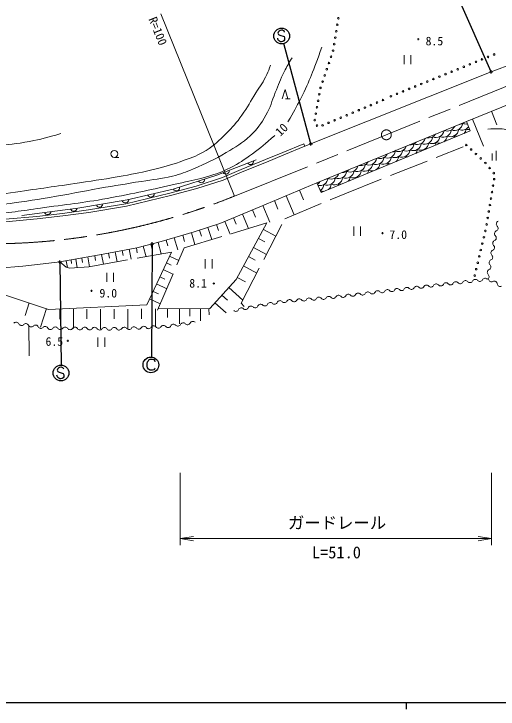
# Model space of a CAD drawing. Units: millimetres, scale not verified. Extents: x 40000 to 680000, y 20000 to 380000.
# Drawn here: x 108136 to 182010, y 204000 to 309998 of the extents above; entities that cross this region are included whole.
import ezdxf
from ezdxf.enums import TextEntityAlignment as Align

# ---------------------------------------------------------------- set-up
doc = ezdxf.new("R2010")
doc.units = ezdxf.units.MM
doc.header["$LTSCALE"] = 1000
doc.linetypes.add('CHAIN', pattern=[18.5, 12, -1.5, 3.5, -1.5])
doc.linetypes.add('DASHED', pattern=[7.5, 6, -1.5])
for name, color, linetype, lineweight in [('M-BMK', 2, 'CHAIN', 13), ('M-STR-HTXT', 7, 'Continuous', 13), ('M-STR-STRC', 7, 'Continuous', 25), ('M-TTL-BAND', 7, 'Continuous', 25), ('M-WORK', 1, 'Continuous', 13)]:
    doc.layers.add(name, color=color, linetype=linetype, lineweight=lineweight)
doc.styles.add('ＭＳ ゴシック', font='')
doc.styles.get('ＭＳ ゴシック').set_extended_font_data('MS Gothic')

# ---------------------------------------------------------------- blocks, each defined once
blk = doc.blocks.new('plus')
at = {"color": 0, "linetype": 'Continuous', "lineweight": -2}
for p, q in [((-1.25, 0), (1.25, 0)), ((0, -1.25), (0, 1.25))]:
    blk.add_line(p, q, dxfattribs=at)
blk = doc.blocks.new('open_arrow')
at = {"color": 0, "linetype": 'Continuous', "lineweight": -2}
blk.add_lwpolyline([(7.5, 1.25), (0, 0), (7.5, -1.25)], dxfattribs=at)

msp = doc.modelspace()

# ---------------------------------------------------------------- linework, layer by layer
at = {"layer": 'M-BMK'}
msp.add_line((141779, 282216), (185360, 299788), dxfattribs=at)
msp.add_circle((164961, 291563), 750, dxfattribs=at)
msp.add_arc((104328, 374938), 100000, 268.86027, 291.99387, dxfattribs=at)
at = {"layer": 'M-STR-HTXT'}
for p, q in [((141779, 282216), (130578, 309997)), ((133523, 240000), (133523, 229000)), ((180985, 240000), (180985, 229000)), ((133523, 230000), (180985, 230000))]:
    msp.add_line(p, q, dxfattribs=at)
at = {"layer": 'M-STR-STRC'}
for p, q in [((180929, 301176), (175785, 312772)), ((148756, 307492), (148599, 307380)), ((148955, 307532), (148756, 307492)), ((149094, 307512), (148955, 307532)), ((149267, 307425), (149094, 307512)), ((149399, 307336), (149267, 307425)), ((148445, 307214), (148425, 307078)), ((148425, 307078), (148528, 306859)), ((148599, 307380), (148445, 307214)), ((148528, 306859), (148709, 306771)), ((148709, 306771), (149348, 306545)), ((149348, 306545), (149444, 306338)), ((149440, 307202), (149399, 307336)), ((149444, 306338), (149409, 306065)), ((148428, 306148), (148381, 306280)), ((148529, 305935), (148428, 306148)), ((148653, 305847), (148529, 305935)), ((148828, 305756), (148653, 305847)), ((148973, 305736), (148828, 305756)), ((149174, 305771), (148973, 305736)), ((149324, 305886), (149174, 305771)), ((153453, 290201), (149301, 305470)), ((149409, 306065), (149324, 305886)), ((129242, 274936), (129110, 257677)), ((115141, 272174), (115326, 256447)), ((128481, 256708), (128544, 256970)), ((128481, 256311), (128481, 256708)), ((128544, 256970), (128608, 257051)), ((128608, 257051), (128746, 257237)), ((128746, 257237), (128932, 257364)), ((128932, 257364), (129267, 257366)), ((129267, 257366), (129461, 257304)), ((129461, 257304), (129593, 257172)), ((129593, 257172), (129664, 256970)), ((114771, 255831), (114752, 255695)), ((114752, 255695), (114855, 255476)), ((114925, 255997), (114771, 255831)), ((114855, 255476), (115036, 255388)), ((115083, 256109), (114925, 255997)), ((115282, 256149), (115083, 256109)), ((115421, 256130), (115282, 256149)), ((115594, 256043), (115421, 256130)), ((115726, 255953), (115594, 256043)), ((115767, 255819), (115726, 255953)), ((128538, 256057), (128481, 256311)), ((128673, 255855), (128538, 256057)), ((128800, 255725), (128673, 255855)), ((128940, 255658), (128800, 255725)), ((129270, 255658), (128940, 255658)), ((129464, 255720), (129270, 255658)), ((129596, 255858), (129464, 255720)), ((129656, 255979), (129596, 255858)), ((114755, 254765), (114708, 254897)), ((114856, 254552), (114755, 254765)), ((114979, 254464), (114856, 254552)), ((115155, 254374), (114979, 254464)), ((115036, 255388), (115674, 255162)), ((115650, 254503), (115500, 254388)), ((115735, 254682), (115650, 254503)), ((115674, 255162), (115771, 254955)), ((115771, 254955), (115735, 254682)), ((115299, 254353), (115155, 254374)), ((115500, 254388), (115299, 254353))]:
    msp.add_line(p, q, dxfattribs=at)
for centre in [(148994, 306630), (129036, 256479), (129036, 256479), (115320, 255247)]:
    msp.add_circle(centre, 1200, dxfattribs=at)
at = {"layer": 'M-TTL-BAND'}
for p, q in [((40000, 205000), (579000, 205000)), ((168000, 205000), (168000, 204000))]:
    msp.add_line(p, q, dxfattribs=at)
at = {"layer": 'M-WORK'}
for p, q in [((167667, 303727), (167667, 302327)), ((168717, 302327), (168717, 303727)), ((180929, 301176), (188080, 303814)), ((152542, 289837), (180929, 301176)), ((149091, 297047), (149511, 298447)), ((149511, 298447), (149931, 297047)), ((150281, 297047), (149581, 297047)), ((177174, 293590), (186350, 297335)), ((180985, 295146), (181826, 293085)), ((178100, 293968), (179782, 289847)), ((154380, 284240), (177174, 293590)), ((177174, 293590), (177737, 292152)), ((177737, 292152), (155025, 282778)), ((152388, 290206), (152542, 289837)), ((181099, 287639), (181099, 288689)), ((181699, 287639), (181699, 289139)), ((123460, 288129), (124160, 288129)), ((145665, 280598), (154380, 284240)), ((155025, 282778), (154380, 284240)), ((151720, 283128), (152329, 281671)), ((149681, 282276), (150898, 279362)), ((147892, 281529), (148425, 280251)), ((139567, 278050), (145665, 280598)), ((144556, 280135), (145017, 279030)), ((146102, 280781), (147170, 278225)), ((141659, 278924), (142062, 277960)), ((143009, 279488), (143932, 277279)), ((135658, 276767), (139567, 278050)), ((139034, 277875), (139338, 276949)), ((140308, 278360), (141115, 276431)), ((142038, 269488), (146742, 278124)), ((130607, 275282), (135658, 276767)), ((136476, 277036), (136772, 276134)), ((137738, 277450), (138345, 275598)), ((146210, 277147), (148111, 276111)), ((159976, 277574), (159976, 276174)), ((161026, 276174), (161026, 277574)), ((132598, 275868), (133147, 274002)), ((133904, 276252), (134178, 275319)), ((135210, 276636), (135745, 274816)), ((145462, 275775), (146442, 275241)), ((126909, 274344), (130607, 275282)), ((127884, 274591), (128292, 272981)), ((129011, 274877), (129215, 274072)), ((130138, 275163), (130588, 273391)), ((131370, 275507), (131628, 274630)), ((121749, 273359), (126909, 274344)), ((122564, 273514), (122706, 272766)), ((123611, 273714), (123901, 272196)), ((124674, 273917), (124819, 273158)), ((125737, 274120), (126031, 272577)), ((126817, 274326), (126964, 273555)), ((128416, 265629), (132159, 273672)), ((144715, 274403), (146675, 273335)), ((115141, 272174), (121749, 273359)), ((116851, 272481), (116944, 271962)), ((117577, 272611), (117813, 271296)), ((118498, 272776), (118616, 272119)), ((119418, 272941), (119687, 271443)), ((120467, 273129), (120601, 272380)), ((121516, 273317), (121785, 271818)), ((131885, 273083), (133302, 272424)), ((137337, 272587), (137337, 271187)), ((138387, 271187), (138387, 272587)), ((143945, 272989), (144955, 272439)), ((105736, 271213), (109488, 271541)), ((109488, 271541), (112584, 271869)), ((112584, 271869), (115141, 272174)), ((116125, 272351), (116311, 271314)), ((131401, 272043), (132144, 271697)), ((143174, 271575), (145195, 270474)), ((96592, 270464), (113435, 264949)), ((122297, 270529), (122297, 269129)), ((123347, 269129), (123347, 270529)), ((130917, 271003), (132403, 270311)), ((130409, 269912), (131188, 269550)), ((138027, 265055), (142038, 269488)), ((142217, 269816), (143473, 269132)), ((129902, 268822), (131460, 268097)), ((140945, 268280), (143066, 266361)), ((129370, 267679), (130186, 267299)), ((128838, 266535), (130471, 265775)), ((139881, 267105), (140721, 266345)), ((110450, 265926), (109832, 264038)), ((113093, 265061), (112171, 262242)), ((113435, 264949), (128416, 265629)), ((125508, 265001), (125521, 261985)), ((127620, 265010), (127626, 263502)), ((129731, 265019), (129742, 262397)), ((130150, 265021), (138027, 265055)), ((131566, 265027), (131572, 263716)), ((133402, 265035), (133411, 262756)), ((134997, 265042), (135002, 263902)), ((136592, 265049), (136600, 263182)), ((137899, 265054), (137903, 264121)), ((138818, 265929), (140497, 264409)), ((143286, 265394), (142817, 265879)), ((115152, 264957), (115158, 263474)), ((117228, 264965), (117240, 262036)), ((119278, 264974), (119285, 263510)), ((121329, 264983), (121341, 261998)), ((123418, 264992), (123425, 263499)), ((110391, 262488), (110443, 257862)), ((120951, 260634), (120951, 259234)), ((122001, 259234), (122001, 260634))]:
    msp.add_line(p, q, dxfattribs=at)
at = {"layer": 'M-WORK', "linetype": 'DASHED'}
for p, q in [((158613, 282580), (176661, 289722)), ((149490, 278775), (158613, 282580)), ((134112, 274324), (146742, 278124)), ((142817, 265879), (149490, 278775)), ((119564, 271421), (132159, 273672)), ((130070, 264833), (134112, 274324)), ((115141, 272174), (116120, 271370)), ((116120, 271370), (116652, 271213)), ((116652, 271213), (119564, 271421))]:
    msp.add_line(p, q, dxfattribs=at)
at = {"layer": 'M-WORK'}
for points in [[(152388, 290206), (149184, 288869), (146508, 287775), (142803, 286293), (139938, 285047), (135954, 283743), (131935, 282684), (125220, 281052), (119532, 280128), (115554, 279582), (111639, 279129), (106820, 278708), (102366, 278459), (76686, 278625)], [(152542, 289837), (149337, 288499), (146658, 287404), (142957, 285924), (140080, 284673), (136067, 283360), (132033, 282296), (125299, 280660), (119592, 279732), (115604, 279185), (111680, 278731), (106848, 278309), (102376, 278059), (76952, 278223)], [(109333, 279277), (117871, 280395), (125439, 281630), (132444, 283256), (139074, 285414), (145109, 287760)]]:
    msp.add_lwpolyline(points, dxfattribs=at)
for centre, radius in [((157477, 308351), 125), ((157635, 309338), 125), ((157320, 307363), 125), ((157163, 306376), 125), ((157005, 305388), 125), ((156840, 304403), 125), ((156519, 303455), 125), ((179553, 303067), 125), ((180480, 303442), 125), ((181407, 303817), 125), ((156198, 302508), 125), ((177699, 302316), 125), ((178626, 302691), 125), ((155877, 301561), 125), ((174918, 301190), 125), ((175845, 301565), 125), ((176772, 301940), 125), ((155555, 300614), 125), ((172138, 300064), 125), ((173065, 300439), 125), ((173992, 300814), 125), ((155234, 299667), 125), ((169357, 298938), 125), ((170284, 299313), 125), ((171211, 299688), 125), ((154730, 297738), 125), ((154913, 298720), 125), ((166577, 297812), 125), ((167503, 298187), 125), ((168430, 298562), 125), ((154554, 296753), 125), ((164447, 296867), 125), ((165650, 297436), 125), ((154379, 295769), 125), ((161680, 295708), 125), ((162602, 296095), 125), ((163525, 296481), 125), ((154203, 294784), 125), ((159835, 294936), 125), ((160758, 295322), 125), ((154027, 293800), 125), ((157068, 293776), 125), ((157991, 294163), 125), ((158913, 294549), 125), ((154377, 292971), 125), ((155223, 293004), 125), ((156146, 293390), 125), ((177160, 290006), 125), ((177890, 289324), 125), ((123460, 288654), 525), ((178621, 288641), 125), ((179351, 287958), 125), ((180078, 287271), 125), ((180713, 286499), 125), ((181349, 285727), 125), ((181408, 284801), 125), ((181244, 283814), 125), ((180915, 281841), 125), ((181080, 282828), 125), ((180751, 280855), 125), ((180586, 279869), 125), ((180422, 278882), 125), ((180258, 277896), 125), ((180068, 276915), 125), ((179836, 275942), 125), ((179603, 274969), 125), ((179371, 273997), 125), ((179139, 273024), 125), ((178907, 272051), 125), ((178674, 271079), 125), ((178442, 270106), 125)]:
    msp.add_circle(centre, radius, dxfattribs=at)
for centre, radius, start, end in [((174257, 293394), 1250, 250.10709, 334.50187), ((175373, 293461), 1250, 246.8699, 353.1301), ((176489, 293528), 1250, 246.8699, 323.25907), ((175989, 294394), 1250, 275.06786, 309.5411), ((177105, 294461), 1250, 246.8699, 279.6781), ((171409, 292327), 1250, 256.97615, 327.63281), ((172525, 292394), 1250, 246.8699, 350.52972), ((173641, 292461), 1250, 246.8699, 353.1301), ((174757, 292528), 1250, 246.8699, 353.1301), ((175873, 292595), 1250, 318.65102, 353.1301), ((177605, 293595), 1250, 246.8699, 272.54474), ((168561, 291260), 1250, 265.28705, 319.32191), ((169677, 291327), 1250, 246.8699, 345.32006), ((170793, 291394), 1250, 246.8699, 353.1301), ((171909, 291461), 1250, 246.8699, 353.1301), ((173025, 291528), 1250, 304.65184, 353.1301), ((174141, 291595), 1250, 339.09481, 353.1301), ((175873, 292595), 1250, 246.8699, 266.20445), ((166829, 290260), 1250, 246.8699, 339.72483), ((167945, 290327), 1250, 246.8699, 353.1301), ((169061, 290394), 1250, 246.8699, 353.1301), ((170177, 290461), 1250, 246.8699, 353.1301), ((169561, 289528), 1250, 348.6728, 353.1301), ((171293, 290528), 1250, 246.8699, 252.46697), ((171293, 290528), 1250, 332.3885, 353.1301), ((173025, 291528), 1250, 246.8699, 280.20363), ((163981, 289193), 1250, 251.03634, 333.57262), ((165097, 289260), 1250, 246.8699, 353.1301), ((166213, 289327), 1250, 246.8699, 353.1301), ((165713, 290193), 1250, 277.29544, 307.31352), ((167329, 289394), 1250, 246.8699, 353.1301), ((168445, 289461), 1250, 324.56971, 353.1301), ((144214, 287532), 512, 213.91656, 8.55579), ((161133, 288126), 1250, 258.06037, 326.54859), ((162249, 288193), 1250, 246.8699, 349.79921), ((163365, 288260), 1250, 246.8699, 353.1301), ((164481, 288327), 1250, 246.8699, 353.1301), ((165597, 288394), 1250, 314.45883, 353.1301), ((166713, 288461), 1250, 342.94172, 353.1301), ((168445, 289461), 1250, 246.8699, 260.28576), ((158284, 287060), 1250, 266.68217, 317.92679), ((159400, 287126), 1250, 246.8699, 344.54169), ((160516, 287193), 1250, 246.8699, 353.1301), ((161633, 287260), 1250, 246.8699, 353.1301), ((162749, 287327), 1250, 246.8699, 353.1301), ((162133, 286394), 1250, 352.07677, 353.1301), ((163865, 287394), 1250, 246.8699, 248.16427), ((163865, 287394), 1250, 336.6912, 353.1301), ((165597, 288394), 1250, 246.8699, 270.39664), ((140485, 286083), 512, 213.91656, 8.55579), ((156552, 286060), 1250, 246.8699, 338.87902), ((157668, 286126), 1250, 246.8699, 353.1301), ((158784, 286193), 1250, 246.8699, 353.1301), ((159900, 286260), 1250, 246.8699, 353.1301), ((159284, 285327), 1250, 346.58635, 353.1301), ((161016, 286327), 1250, 246.8699, 255.21409), ((161016, 286327), 1250, 329.64138, 353.1301), ((136717, 284765), 512, 210.70899, 5.34822), ((153704, 284993), 1250, 308.37483, 332.62586), ((154820, 285060), 1250, 257.86548, 353.1301), ((155936, 285126), 1250, 246.8699, 353.1301), ((155436, 285993), 1250, 279.90676, 304.7022), ((157052, 285193), 1250, 246.8699, 353.1301), ((156436, 284260), 1250, 340.68467, 353.1301), ((158168, 285260), 1250, 246.8699, 263.66668), ((158168, 285260), 1250, 321.18879, 353.1301), ((132913, 283527), 512, 210.70899, 5.34822), ((154204, 284126), 1250, 303.31636, 353.1301), ((155320, 284193), 1250, 309.31426, 353.1301), ((129039, 282581), 512, 205.7497, 0.38893), ((155320, 284193), 1250, 251.48667, 275.54121), ((121198, 281052), 512, 201.95063, 356.58987), ((125146, 281696), 512, 201.95063, 356.58987), ((113285, 279908), 512, 200.14095, 354.78018), ((117251, 280427), 512, 200.14095, 354.78018), ((182189, 277968), 452, 113.3018, 225.59175), ((181915, 276493), 452, 113.3018, 225.59175), ((181557, 277323), 452, 293.3018, 45.59175), ((181283, 275848), 452, 293.3018, 45.59175), ((181008, 274374), 452, 293.3018, 45.59175), ((181640, 275019), 452, 113.3018, 225.59175), ((181365, 273544), 452, 113.3018, 225.59175), ((181090, 272070), 452, 113.3018, 225.59175), ((180733, 272899), 452, 293.3018, 45.59175), ((180458, 271424), 452, 293.3018, 45.59175), ((180816, 270595), 452, 113.3018, 225.59175), ((177039, 268896), 452, 40.48543, 152.77538), ((177726, 269482), 452, 220.48543, 332.77538), ((178529, 269069), 452, 40.48543, 152.77538), ((179216, 269655), 452, 220.48543, 332.77538), ((180019, 269242), 452, 40.48543, 152.77538), ((180184, 269950), 452, 293.3018, 45.59175), ((181011, 269597), 452, 184.88737, 297.17731), ((181423, 268793), 452, 4.88737, 117.17731), ((168099, 267856), 452, 40.48543, 152.77538), ((168786, 268443), 452, 220.48543, 332.77538), ((169589, 268030), 452, 40.48543, 152.77538), ((170276, 268616), 452, 220.48543, 332.77538), ((171079, 268203), 452, 40.48543, 152.77538), ((171766, 268789), 452, 220.48543, 332.77538), ((172569, 268376), 452, 40.48543, 152.77538), ((173256, 268962), 452, 220.48543, 332.77538), ((174059, 268549), 452, 40.48543, 152.77538), ((174746, 269135), 452, 220.48543, 332.77538), ((175549, 268722), 452, 40.48543, 152.77538), ((176236, 269309), 452, 220.48543, 332.77538), ((182323, 268870), 452, 184.88737, 297.17731), ((159159, 266817), 452, 40.48543, 152.77538), ((159846, 267404), 452, 220.48543, 332.77538), ((160649, 266990), 452, 40.48543, 152.77538), ((161336, 267577), 452, 220.48543, 332.77538), ((162139, 267164), 452, 40.48543, 152.77538), ((162826, 267750), 452, 220.48543, 332.77538), ((163629, 267337), 452, 40.48543, 152.77538), ((164316, 267923), 452, 220.48543, 332.77538), ((165119, 267510), 452, 40.48543, 152.77538), ((165806, 268096), 452, 220.48543, 332.77538), ((166609, 267683), 452, 40.48543, 152.77538), ((167296, 268270), 452, 220.48543, 332.77538), ((148726, 265829), 452, 44.34038, 156.63033), ((149401, 266426), 452, 218.59459, 330.88454), ((150190, 265986), 452, 38.59459, 150.88454), ((150896, 266550), 452, 218.59459, 330.88454), ((151685, 266110), 452, 38.59459, 150.88454), ((152391, 266674), 452, 218.59459, 330.88454), ((153180, 266234), 452, 38.59459, 150.88454), ((153886, 266798), 452, 218.59459, 330.88454), ((154675, 266358), 452, 38.59459, 150.88454), ((155381, 266922), 452, 218.59459, 330.88454), ((156170, 266482), 452, 38.59459, 150.88454), ((156866, 267057), 452, 220.48543, 332.77538), ((157669, 266644), 452, 40.48543, 152.77538), ((158356, 267230), 452, 220.48543, 332.77538), ((142826, 264737), 452, 44.34038, 156.63033), ((143472, 265368), 452, 224.34038, 336.63033), ((144301, 265010), 452, 44.34038, 156.63033), ((144947, 265641), 452, 224.34038, 336.63033), ((145776, 265283), 452, 44.34038, 156.63033), ((146422, 265914), 452, 224.34038, 336.63033), ((147251, 265556), 452, 44.34038, 156.63033), ((147897, 266187), 452, 224.34038, 336.63033), ((141997, 265095), 452, 224.34038, 336.63033), ((108471, 262544), 452, 25.45498, 137.74493), ((133956, 262451), 452, 42.19024, 154.48019), ((135440, 262669), 452, 42.19024, 154.48019), ((109286, 262932), 452, 205.45498, 317.74493), ((109955, 262325), 452, 25.45498, 137.74493), ((110770, 262713), 452, 205.45498, 317.74493), ((111439, 262106), 452, 25.45498, 137.74493), ((112254, 262494), 452, 205.45498, 317.74493), ((112923, 261887), 452, 25.45498, 137.74493), ((113708, 262329), 452, 213.27682, 325.56677), ((114453, 261818), 452, 33.27682, 145.56677), ((115208, 262314), 452, 213.27682, 325.56677), ((115953, 261803), 452, 33.27682, 145.56677), ((116708, 262298), 452, 213.27682, 325.56677), ((117453, 261788), 452, 33.27682, 145.56677), ((118208, 262283), 452, 213.27682, 325.56677), ((118952, 261773), 452, 33.27682, 145.56677), ((119708, 262268), 452, 213.27682, 325.56677), ((120452, 261758), 452, 33.27682, 145.56677), ((121207, 262253), 452, 213.27682, 325.56677), ((121952, 261742), 452, 33.27682, 145.56677), ((122707, 262238), 452, 213.27682, 325.56677), ((123452, 261727), 452, 33.27682, 145.56677), ((124193, 262244), 452, 216.49049, 328.78044), ((124965, 261775), 452, 36.49049, 148.78044), ((125691, 262313), 452, 216.49049, 328.78044), ((126464, 261844), 452, 36.49049, 148.78044), ((127190, 262381), 452, 216.49049, 328.78044), ((127962, 261913), 452, 36.49049, 148.78044), ((128688, 262450), 452, 216.49049, 328.78044), ((129460, 261982), 452, 36.49049, 148.78044), ((130186, 262519), 452, 216.49049, 328.78044), ((130959, 262051), 452, 36.49049, 148.78044), ((131656, 262623), 452, 222.19024, 334.48019), ((132471, 262234), 452, 42.19024, 154.48019), ((133141, 262841), 452, 222.19024, 334.48019), ((134625, 263058), 452, 222.19024, 334.48019)]:
    msp.add_arc(centre, radius, start, end, dxfattribs=at)
for points, knots in [([(149945, 293522), (150921, 295170), (151172, 295674), (151892, 297087), (153395, 300037), (153731, 301177), (155129, 304921)], [0, 0, 0, 0, 1, 1, 1, 2, 2, 2, 2]), ([(71774, 291455), (72331, 290186), (72485, 289843), (72978, 288828), (73533, 287689), (73748, 286987), (74480, 285951), (75054, 285139), (75409, 284687), (76168, 284044), (77090, 283263), (77660, 282863), (78748, 282339), (79784, 281841), (80404, 281630), (81516, 281339), (82963, 280960), (83814, 280916), (85300, 280744), (87135, 280533), (88175, 280519), (90022, 280463), (92311, 280394), (93595, 280456), (95886, 280479), (98121, 280500), (99376, 280453), (101608, 280572), (103567, 280677), (104664, 280770), (106612, 280995), (109347, 281310), (110869, 281568), (113586, 282011), (116582, 282500), (118241, 282881), (121232, 283403), (123709, 283834), (125101, 284051), (127580, 284466), (129443, 284778), (130522, 284786), (132349, 285263), (133620, 285595), (134319, 285850), (135523, 286374), (137525, 287243), (138658, 287733), (140527, 288860), (142026, 289763), (142922, 290230), (144202, 291424), (145330, 292476), (145813, 293236), (146594, 294567), (147327, 295816), (147454, 296657), (148017, 297991), (148540, 299233), (148758, 299964), (149369, 301165), (149803, 302017), (149967, 302314), (150566, 303300)], [0, 0, 0, 0, 1, 1, 1, 2, 2, 2, 3, 3, 3, 4, 4, 4, 5, 5, 5, 6, 6, 6, 7, 7, 7, 8, 8, 8, 9, 9, 9, 10, 10, 10, 11, 11, 11, 12, 12, 12, 13, 13, 13, 14, 14, 14, 15, 15, 15, 16, 16, 16, 17, 17, 17, 18, 18, 18, 19, 19, 19, 20, 20, 20, 21, 21, 21, 21]), ([(73282, 291863), (74014, 290709), (74245, 290378), (74924, 289470), (75907, 288156), (76487, 287427), (77676, 286296), (78821, 285208), (79584, 284727), (80913, 283873), (81456, 283524), (81750, 283294), (82351, 283060), (83283, 282696), (83855, 282635), (84838, 282450), (86743, 282092), (87845, 282114), (89779, 281965), (92584, 281750), (94158, 281633), (96971, 281559), (98223, 281526), (98927, 281477), (100177, 281559), (101271, 281630), (101875, 281773), (102960, 281934), (105085, 282248), (106263, 282499), (108386, 282825), (112192, 283410), (114337, 283648), (118143, 284232), (120748, 284633), (122211, 284840), (124804, 285311), (126694, 285655), (127755, 285851), (129620, 286312), (131392, 286750), (132383, 287030), (134092, 287672), (135446, 288181), (136256, 288402), (137469, 289189), (138782, 290040), (139427, 290663), (140534, 291769), (141542, 292777), (142075, 293383), (142911, 294537), (143836, 295814), (144228, 296616), (145053, 297961), (145719, 299047), (146216, 299593), (146726, 300760), (146964, 301306), (147056, 301512), (147273, 302183)], [0, 0, 0, 0, 1, 1, 1, 2, 2, 2, 3, 3, 3, 4, 4, 4, 5, 5, 5, 6, 6, 6, 7, 7, 7, 8, 8, 8, 9, 9, 9, 10, 10, 10, 11, 11, 11, 12, 12, 12, 13, 13, 13, 14, 14, 14, 15, 15, 15, 16, 16, 16, 17, 17, 17, 18, 18, 18, 19, 19, 19, 20, 20, 20, 20]), ([(180438, 292415), (181150, 292487), (181378, 292518), (181981, 292488), (182485, 292463), (182784, 292492), (183263, 292332), (183826, 292144), (184134, 291957), (184566, 291550), (185020, 291123), (185202, 290806), (185515, 290268), (185865, 289664), (185848, 289217), (186218, 288626), (186523, 288138), (186744, 287882), (187188, 287516), (187563, 287206), (187797, 287019), (188267, 286890), (188827, 286737), (189175, 286762), (189752, 286828), (190310, 286891), (190621, 286964), (191159, 287125), (192303, 287466), (192882, 287832), (193974, 288313), (195977, 289196), (197049, 289799), (199056, 290674), (200709, 291395), (201629, 291825), (203340, 292394), (204802, 292881), (205639, 293107), (207140, 293457), (208420, 293756), (209150, 293875), (210454, 294036), (213096, 294363), (214596, 294357), (217256, 294458), (219527, 294545), (220806, 294668), (223073, 294521), (224646, 294419), (225518, 294245), (227076, 294005), (228472, 293789), (229236, 293548), (230641, 293395), (231648, 293285), (232002, 293258), (233227, 293207)], [0, 0, 0, 0, 1, 1, 1, 2, 2, 2, 3, 3, 3, 4, 4, 4, 5, 5, 5, 6, 6, 6, 7, 7, 7, 8, 8, 8, 9, 9, 9, 10, 10, 10, 11, 11, 11, 12, 12, 12, 13, 13, 13, 14, 14, 14, 15, 15, 15, 16, 16, 16, 17, 17, 17, 18, 18, 18, 19, 19, 19, 19]), ([(98863, 289169), (101929, 289474), (102726, 289549), (105196, 289849), (107278, 290102), (108461, 290150), (110520, 290552), (112402, 290921), (113063, 291104), (115281, 291749)], [0, 0, 0, 0, 1, 1, 1, 2, 2, 2, 3, 3, 3, 3]), ([(74428, 282719), (74560, 282752), (74626, 282756), (74753, 282744), (74973, 282722), (75078, 282616), (75254, 282483), (75645, 282188), (75804, 281952), (76171, 281628), (76650, 281207), (76904, 280941), (77453, 280617), (78352, 280087), (78952, 279957), (79965, 279710), (81287, 279388), (82085, 279599), (83445, 279551), (85807, 279469), (87133, 279521), (89496, 279434), (92713, 279315), (94509, 278972), (97728, 279012), (100472, 279045), (102009, 279179), (104741, 279434), (107895, 279728), (109647, 280034), (112786, 280466), (116814, 281020), (119084, 281252), (123082, 281991), (127282, 282767), (129612, 283324), (133778, 284266), (135321, 284615), (136200, 284761), (137718, 285212), (139091, 285619), (139862, 285882), (141142, 286525), (142538, 287227), (143250, 287756), (144520, 288667), (145923, 289674), (146383, 290099), (147928, 291482)], [0, 0, 0, 0, 1, 1, 1, 2, 2, 2, 3, 3, 3, 4, 4, 4, 5, 5, 5, 6, 6, 6, 7, 7, 7, 8, 8, 8, 9, 9, 9, 10, 10, 10, 11, 11, 11, 12, 12, 12, 13, 13, 13, 14, 14, 14, 15, 15, 15, 16, 16, 16, 16])]:
    msp.add_open_spline(points, degree=3, knots=knots, dxfattribs=at)

# ---------------------------------------------------------------- block references
at = {"layer": 'M-STR-HTXT', "xscale": 267, "yscale": 267}
msp.add_blockref('open_arrow', (133523, 230000), dxfattribs=at)
at = {"layer": 'M-STR-HTXT', "xscale": 267, "yscale": 267, "rotation": 180}
msp.add_blockref('open_arrow', (180985, 230000), dxfattribs=at)
at = {"layer": 'M-STR-STRC', "xscale": 200, "yscale": 200}
for p in [(180929, 301176), (153453, 290201), (129242, 274936), (115141, 272174)]:
    msp.add_blockref('plus', p, dxfattribs=at)
at = {"layer": 'M-WORK', "xscale": 120, "yscale": 120}
for p in [(169839, 306148), (164359, 276572), (138657, 268870), (119957, 267792), (116373, 260141)]:
    msp.add_blockref('plus', p, dxfattribs=at)

# ---------------------------------------------------------------- texts
at = {"layer": 'M-STR-HTXT', "style": 'ＭＳ ゴシック'}
msp.add_text('R=100', height=1320, rotation=291.959, dxfattribs=at).set_placement((130104, 307383), align=Align.MIDDLE_CENTER)
msp.add_text('ガードレール', height=1833, dxfattribs=at).set_placement((157441, 232409), align=Align.MIDDLE_CENTER)
msp.add_text('L=51.0', height=1833, dxfattribs=at).set_placement((157344, 226431), align=Align.BOTTOM_CENTER)
at = {"layer": 'M-WORK', "style": 'ＭＳ ゴシック'}
for s, p in [('8.5', (172294, 305864)), ('7.0', (166771, 276347)), ('8.1', (136237, 268931)), ('9.0', (122535, 267423)), ('6.5', (114305, 260054))]:
    msp.add_text(s, height=1320, dxfattribs=at).set_placement(p, align=Align.MIDDLE_CENTER)
msp.add_text('10', height=1320, rotation=45, dxfattribs=at).set_placement((148967, 292348), align=Align.MIDDLE_CENTER)

doc.saveas('drawing.dxf')
